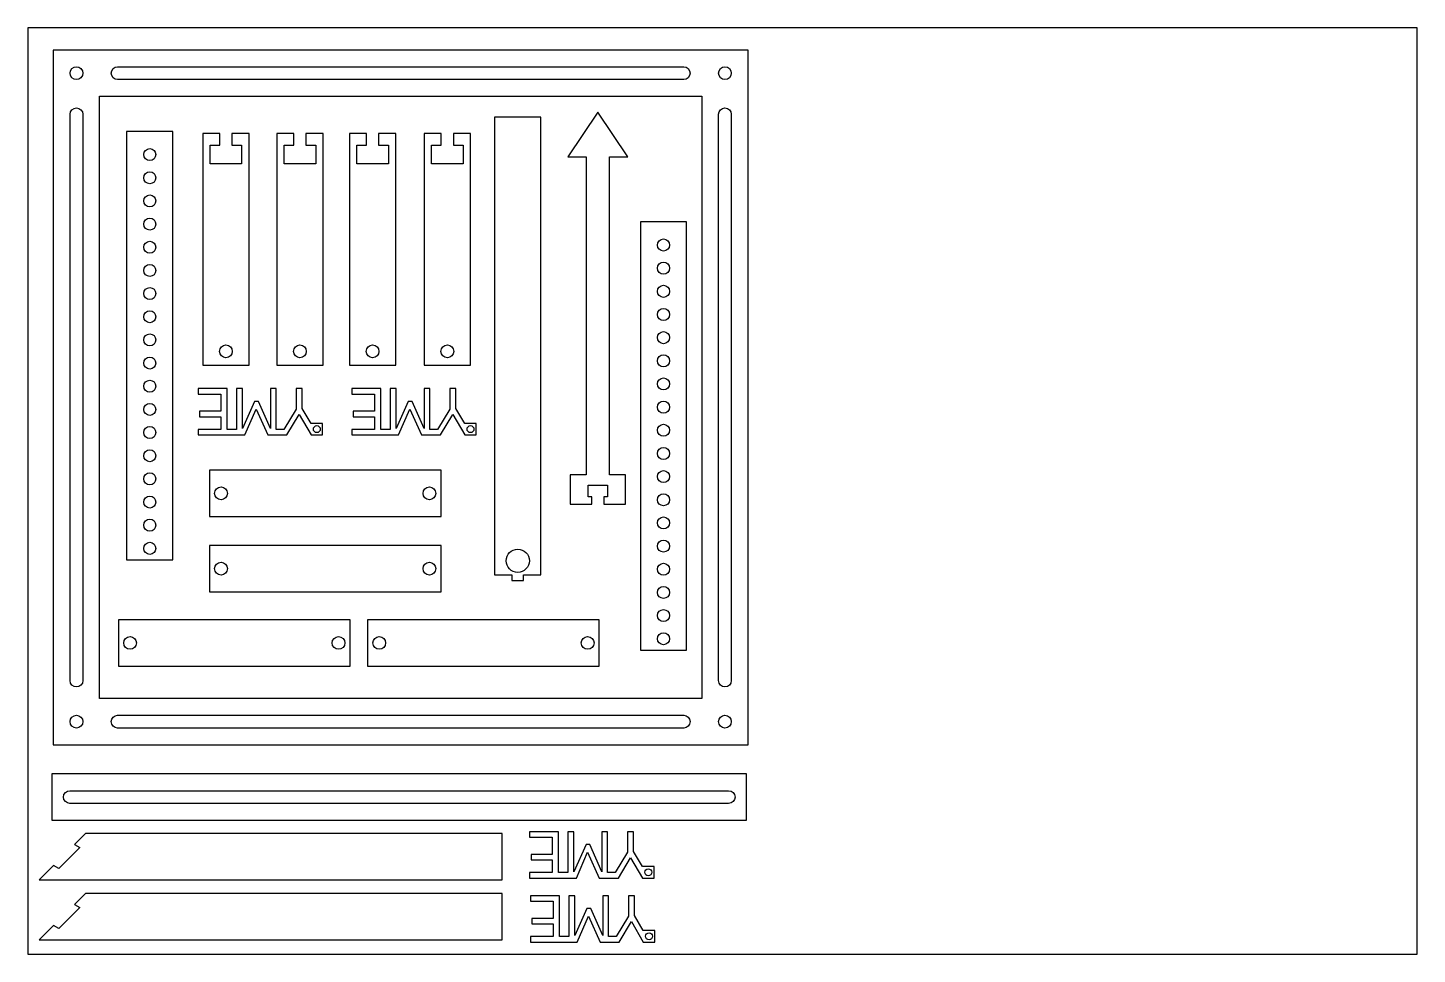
# Model space of a CAD drawing. Header units: millimetres. Extents: x 0 to 600, y 0 to 400.
import ezdxf

# ---------------------------------------------------------------- set-up
doc = ezdxf.new("R2010")
doc.units = ezdxf.units.MM

# ---------------------------------------------------------------- blocks, each defined once
blk = doc.blocks.new('XYbase')
for points in [[(-300, 0), (0, 0), (0, 300), (-300, 300)], [(-280, 20), (-280, 280), (-20, 280), (-20, 20)]]:
    blk.add_lwpolyline(points, close=True)
for points in [[(-27.75, 287.25), (-272.25, 287.25, -1), (-272.25, 292.75), (-27.75, 292.75, -1)], [(-292.75, 272.25, -1), (-287.25, 272.25), (-287.25, 27.75, -1), (-292.75, 27.75)], [(-7.25, 272.25), (-7.25, 27.75, -1), (-12.75, 27.75), (-12.75, 272.25, -1)], [(-27.75, 7.25), (-272.25, 7.25, -1), (-272.25, 12.75), (-27.75, 12.75, -1)]]:
    blk.add_lwpolyline(points, format="xyb", close=True)
for centre in [(-290, 290), (-10, 290), (-290, 10), (-10, 10)]:
    blk.add_circle(centre, 2.75)
blk = doc.blocks.new('Zarm')
blk.add_lwpolyline([(10, 92.5), (-10, 92.5), (-10, -92.5), (10, -92.5)], close=True)
for centre in [(0, 82.5), (0, 72.5), (0, 62.5), (0, 52.5), (0, 42.5), (0, 32.5), (0, 22.5), (0, 12.5), (0, 2.5), (0, -7.5), (0, -17.5), (0, -27.5), (0, -37.5), (0, -47.5), (0, -57.5), (0, -67.5), (0, -77.5), (0, -87.5)]:
    blk.add_circle(centre, 2.6)
blk = doc.blocks.new('xyArm')
blk.add_lwpolyline([(-10, 150), (-10, -150), (10, -150), (10, 150)], close=True)
blk.add_lwpolyline([(2.75, 142.25), (2.75, -142.25, -1), (-2.75, -142.25), (-2.75, 142.25, -1)], format="xyb", close=True)
blk = doc.blocks.new('RollYaxis')
blk.add_lwpolyline([(0, 20), (-100, 20), (-100, 0), (0, 0)], close=True)
for centre in [(-95, 10), (-5, 10)]:
    blk.add_circle(centre, 2.75)
blk = doc.blocks.new('RollXAxis')
blk.add_lwpolyline([(0, 20), (-100, 20), (-100, 0), (0, 0)], close=True)
for centre in [(-95, 10), (-5, 10)]:
    blk.add_circle(centre, 2.75)
blk = doc.blocks.new('Leg4')
blk.add_lwpolyline([(7.4, 95), (7.4, 100), (0, 100), (0, 0), (20, 0), (20, 100), (12.6, 100), (12.6, 95), (16.8, 95), (16.8, 87), (3.2, 87), (3.2, 95)], close=True)
blk.add_circle((10, 6), 2.75)
blk = doc.blocks.new('YME')
blk.add_lwpolyline([(-6.88, 5.37), (-10.69, 11.81), (-10.69, 20.38), (-13.34, 20.38), (-13.34, 11.53), (-18.67, 2.75), (-21.95, 2.75), (-21.95, 20.38), (-24.43, 20.38), (-24.43, 3.15), (-29.6, 14.87), (-31.22, 14.87), (-36.44, 3.15), (-36.44, 20.38), (-39.1, 20.38), (-39.1, 2.75), (-43.15, 2.75), (-43.15, 20.38), (-55.66, 20.38), (-55.66, 18.01), (-45.81, 18.01), (-45.81, 10.59), (-55, 10.59), (-55, 8.22), (-45.81, 8.22), (-45.81, 2.75), (-55.66, 2.75), (-55.66, 0.38), (-35.4, 0.38), (-30.57, 11.51), (-25.58, 0.38), (-17.28, 0.38), (-12.03, 9.18), (-6.88, 0.38), (-1.88, 0.38), (-1.88, 5.38), (-6.88, 5.38)], close=True)
blk.add_circle((-4.38, 2.88), 1.5)
blk = doc.blocks.new('Vector')
blk.add_lwpolyline([(-150, 18), (-169.29, 5), (-150, -8), (-150, 0), (-12.68, 0), (-12.68, -6.99), (0, -6.99), (0, 2.4), (-3.14, 2.4), (-3.14, 0.82), (-8.14, 0.82), (-8.14, 9.18), (-3.14, 9.18), (-3.14, 7.6), (0, 7.6), (0, 16.99), (-12.68, 16.99), (-12.68, 10), (-150, 10)], close=True)
blk = doc.blocks.new('Xaxix')
blk.add_lwpolyline([(0, 0), (0, 20), (-180, 20), (-184.7, 15.3), (-182.46, 14.01), (-191.54, 4.92), (-193.79, 6.21), (-200, 0)], close=True)
blk = doc.blocks.new('Yaxix')
blk.add_lwpolyline([(0, 0), (0, 20), (-180, 20), (-184.7, 15.3), (-182.46, 14.01), (-191.54, 4.92), (-193.79, 6.21), (-200, 0)], close=True)
blk = doc.blocks.new('Zaxix')
blk.add_lwpolyline([(97.5, 2.5), (97.5, 10), (-100, 10), (-100, -10), (97.5, -10), (97.5, -2.5), (100, -2.5), (100, 2.5)], close=True)
blk.add_circle((91.5, 0), 5)

msp = doc.modelspace()

# ---------------------------------------------------------------- linework, layer by layer
msp.add_lwpolyline([(600, 0), (600, 400), (0, 400), (0, 0)], close=True)

# ---------------------------------------------------------------- block references
for name, p in [('XYbase', (311.03, 90.41)), ('Zarm', (52.68, 262.74)), ('Leg4', (75.54, 254.3)), ('Leg4', (107.53, 254.3)), ('Leg4', (138.91, 254.3)), ('Leg4', (171.18, 254.3)), ('Zarm', (274.52, 223.71)), ('YME', (129.19, 223.83)), ('YME', (195.55, 223.83)), ('RollYaxis', (178.44, 188.98)), ('RollXAxis', (178.44, 156.48)), ('RollYaxis', (139.18, 124.42)), ('RollXAxis', (246.76, 124.42)), ('Xaxix', (204.89, 32.1)), ('YME', (272.31, 32.48)), ('Yaxix', (204.89, 6.14)), ('YME', (272.69, 4.89))]:
    msp.add_blockref(name, p)
for name, p, rotation in [('Zaxix', (211.59, 261.37), 270), ('Vector', (241.17, 194.31), 270), ('xyArm', (160.41, 67.84), 90)]:
    msp.add_blockref(name, p, dxfattribs=dict(rotation=rotation))

doc.saveas('drawing.dxf')
